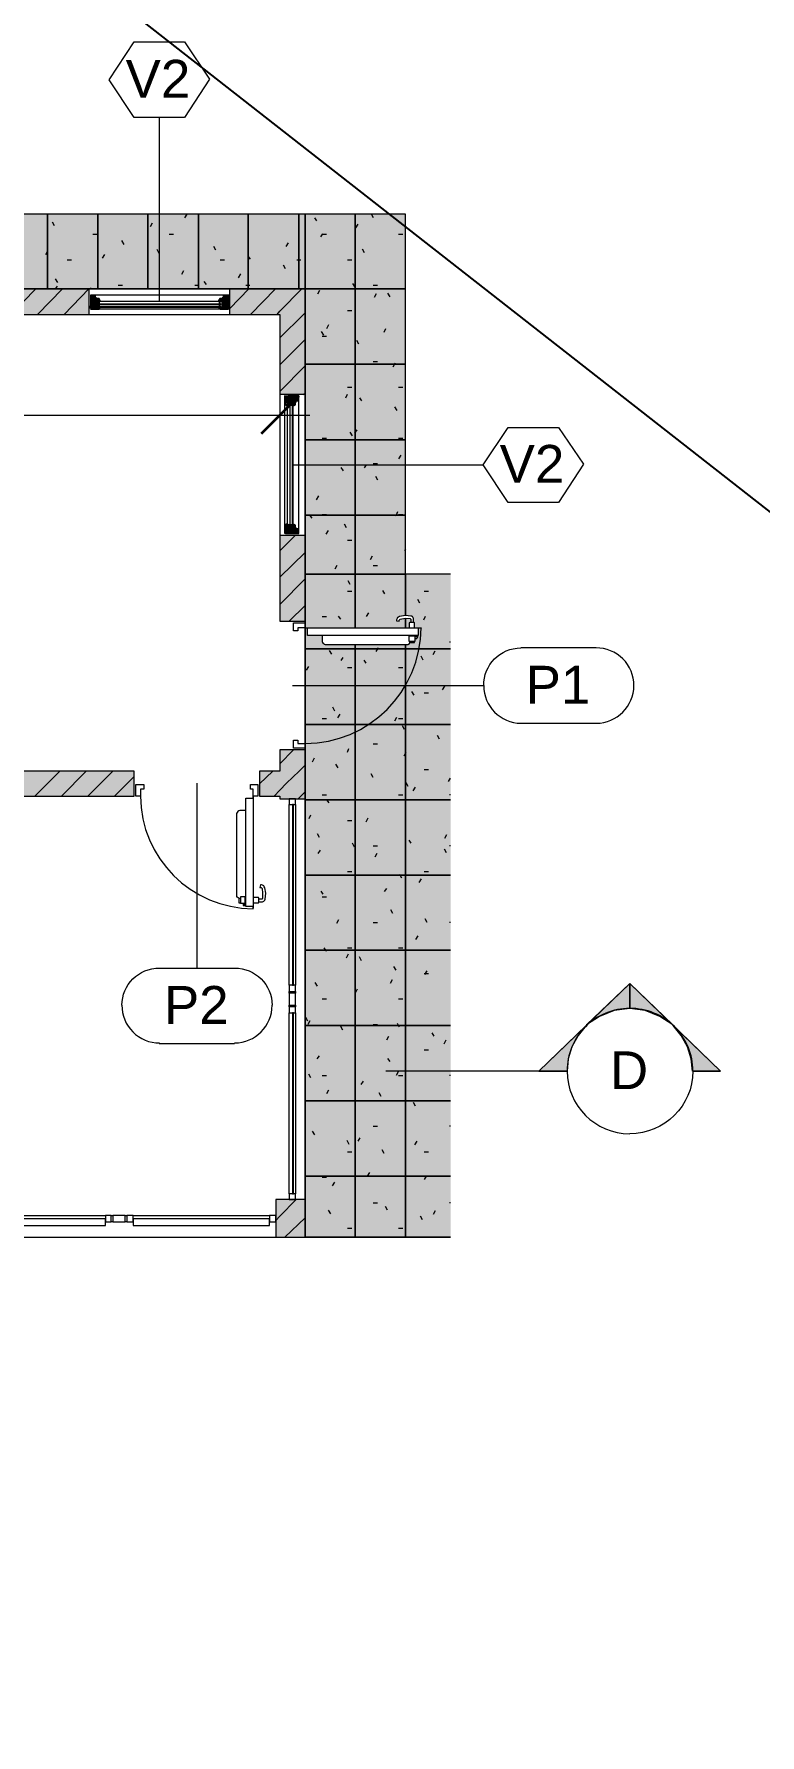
# Model space of a CAD drawing. Extents: x -187 to 52, y -9 to 65.
# Drawn here: x -144.11 to -138.33, y 13.45 to 27 of the extents above; entities that cross this region are included whole.
import ezdxf

# ---------------------------------------------------------------- set-up
doc = ezdxf.new("R2010")
doc.units = 0
doc.header["$MEASUREMENT"] = 0
for name, color, linetype in [('Cotas', 1, 'Continuous'), ('PDF4_Geometría', 7, 'Continuous'), ('PDF4_Texto', 7, 'Continuous')]:
    doc.layers.add(name, color=color, linetype=linetype)
doc.layers.add('PDF4_Rellenos sólidos', color=7, linetype='Continuous', true_color=0xffffff)
doc.styles.add('PDF Arial', font='arial.ttf')

msp = doc.modelspace()

# ---------------------------------------------------------------- hatches: boundary and pattern name
at = {"layer": 'PDF4_Rellenos sólidos', "transparency": 33554559}
for points in [[(-144.404, 25.563), (-144.404, 24.967), (-144.006, 24.967), (-144.006, 25.563)], [(-144.006, 25.563), (-144.006, 24.967), (-143.605, 24.967), (-143.605, 25.563)], [(-143.605, 25.563), (-143.605, 24.967), (-143.207, 24.967), (-143.207, 25.563)], [(-143.207, 25.563), (-143.207, 24.967), (-142.805, 24.967), (-142.805, 25.563)], [(-142.805, 25.563), (-142.805, 24.967), (-142.408, 24.967), (-142.408, 25.563)], [(-142.408, 25.563), (-142.408, 24.967), (-142.006, 24.967), (-142.006, 25.563)], [(-142.006, 25.563), (-142.006, 24.967), (-141.955, 24.967), (-141.955, 25.563)], [(-141.955, 25.563), (-141.955, 24.967), (-141.558, 24.967), (-141.558, 25.563)], [(-141.558, 25.563), (-141.558, 24.967), (-141.156, 24.967), (-141.156, 25.563)], [(-142.158, 24.967), (-142.158, 24.764), (-141.955, 24.764), (-141.955, 24.967)], [(-141.955, 24.967), (-141.955, 24.367), (-141.558, 24.367), (-141.558, 24.967)], [(-141.558, 24.967), (-141.558, 24.367), (-141.156, 24.367), (-141.156, 24.967)], [(-141.955, 24.367), (-141.955, 23.766), (-141.558, 23.766), (-141.558, 24.367)], [(-141.558, 24.367), (-141.558, 23.766), (-141.156, 23.766), (-141.156, 24.367)], [(-141.955, 23.766), (-141.955, 23.166), (-141.558, 23.166), (-141.558, 23.766)], [(-141.558, 23.766), (-141.558, 23.166), (-141.156, 23.166), (-141.156, 23.766)], [(-141.955, 23.166), (-141.955, 22.696), (-141.558, 22.696), (-141.558, 23.166)], [(-141.558, 23.166), (-141.558, 22.696), (-141.156, 22.696), (-141.156, 23.166)], [(-141.955, 22.1), (-141.955, 21.499), (-141.558, 21.499), (-141.558, 22.1)], [(-141.558, 22.1), (-141.558, 21.499), (-141.156, 21.499), (-141.156, 22.1)], [(-141.156, 22.1), (-141.156, 21.499), (-140.797, 21.499), (-140.797, 22.1)], [(-141.955, 21.499), (-141.955, 20.899), (-141.558, 20.899), (-141.558, 21.499)], [(-141.558, 21.499), (-141.558, 20.899), (-141.156, 20.899), (-141.156, 21.499)], [(-141.156, 21.499), (-141.156, 20.899), (-140.797, 20.899), (-140.797, 21.499)], [(-142.158, 21.127), (-142.158, 21.03), (-141.955, 21.03), (-141.955, 21.127)], [(-141.955, 20.899), (-141.955, 20.298), (-141.558, 20.298), (-141.558, 20.899)], [(-141.558, 20.899), (-141.558, 20.298), (-141.156, 20.298), (-141.156, 20.899)], [(-141.156, 20.899), (-141.156, 20.298), (-140.797, 20.298), (-140.797, 20.899)], [(-141.955, 20.298), (-141.955, 19.702), (-141.558, 19.702), (-141.558, 20.298)], [(-141.558, 20.298), (-141.558, 19.702), (-141.156, 19.702), (-141.156, 20.298)], [(-141.156, 20.298), (-141.156, 19.702), (-140.797, 19.702), (-140.797, 20.298)], [(-141.955, 19.702), (-141.955, 19.101), (-141.558, 19.101), (-141.558, 19.702)], [(-141.558, 19.702), (-141.558, 19.101), (-141.156, 19.101), (-141.156, 19.702)], [(-141.156, 19.702), (-141.156, 19.101), (-140.797, 19.101), (-140.797, 19.702)], [(-141.955, 19.101), (-141.955, 18.501), (-141.558, 18.501), (-141.558, 19.101)], [(-141.558, 19.101), (-141.558, 18.501), (-141.156, 18.501), (-141.156, 19.101)], [(-141.156, 19.101), (-141.156, 18.501), (-140.797, 18.501), (-140.797, 19.101)], [(-141.955, 18.501), (-141.955, 17.9), (-141.558, 17.9), (-141.558, 18.501)], [(-141.558, 18.501), (-141.558, 17.9), (-141.156, 17.9), (-141.156, 18.501)], [(-141.156, 18.501), (-141.156, 17.9), (-140.797, 17.9), (-140.797, 18.501)], [(-141.955, 17.9), (-141.955, 17.414), (-141.558, 17.414), (-141.558, 17.9)], [(-141.558, 17.9), (-141.558, 17.414), (-141.156, 17.414), (-141.156, 17.9)], [(-141.156, 17.9), (-141.156, 17.414), (-140.797, 17.414), (-140.797, 17.9)]]:
    msp.add_hatch(color=256, dxfattribs=at).paths.add_polyline_path(points)
h = msp.add_hatch(color=256, dxfattribs=at)
h.paths.add_polyline_path([(-150.092, 24.764), (-150.092, 24.967), (-150.147, 24.967), (-150.147, 24.764)])
h.paths.add_polyline_path([(-142.556, 24.967), (-142.556, 24.764), (-142.158, 24.764), (-142.158, 24.967)])
h.paths.add_polyline_path([(-143.677, 24.764), (-143.677, 24.967), (-144.704, 24.967), (-144.704, 24.764)])
h.paths.add_polyline_path([(-144.903, 24.764), (-144.903, 24.967), (-145.047, 24.967), (-145.047, 24.764)])
h.paths.add_polyline_path([(-146.167, 24.764), (-146.167, 24.967), (-147.453, 24.967), (-147.453, 24.764)])
h.paths.add_polyline_path([(-148.658, 24.764), (-148.658, 24.967), (-149.09, 24.967), (-149.09, 24.764)])
at = {"layer": 'PDF4_Rellenos sólidos', "true_color": 0xc0c0c0, "transparency": 33554559}
for points in [[(-143.617, 24.828), (-143.609, 24.828), (-143.609, 24.878), (-143.622, 24.883), (-143.617, 24.895), (-143.626, 24.895), (-143.626, 24.916), (-143.664, 24.916), (-143.664, 24.832), (-143.66, 24.832), (-143.655, 24.828), (-143.655, 24.815), (-143.617, 24.815)], [(-143.588, 24.883), (-143.592, 24.883), (-143.592, 24.891), (-143.609, 24.891), (-143.613, 24.887), (-143.613, 24.891), (-143.617, 24.891), (-143.617, 24.883), (-143.609, 24.883), (-143.609, 24.87), (-143.596, 24.874), (-143.592, 24.874), (-143.588, 24.87)], [(-142.645, 24.87), (-142.624, 24.874), (-142.615, 24.891), (-142.636, 24.891), (-142.64, 24.887), (-142.645, 24.878)], [(-142.619, 24.828), (-142.615, 24.828), (-142.615, 24.819), (-142.611, 24.819), (-142.573, 24.815), (-142.573, 24.828), (-142.569, 24.832), (-142.564, 24.916), (-142.607, 24.916), (-142.607, 24.895), (-142.615, 24.895), (-142.615, 24.883), (-142.607, 24.883), (-142.619, 24.878)], [(-142.027, 24.075), (-142.006, 24.075), (-142.006, 24.117), (-142.091, 24.117), (-142.103, 24.113), (-142.108, 24.109), (-142.108, 24.066), (-142.095, 24.066), (-142.04, 24.062), (-142.04, 24.066), (-142.027, 24.066)], [(-142.04, 24.045), (-142.031, 24.045), (-142.031, 24.066), (-142.04, 24.066), (-142.048, 24.062), (-142.048, 24.041)], [(-142.006, 23.056), (-142.027, 23.056), (-142.027, 23.064), (-142.04, 23.064), (-142.04, 23.072), (-142.095, 23.072), (-142.099, 23.068), (-142.108, 23.064), (-142.108, 23.026), (-142.095, 23.026), (-142.091, 23.022), (-142.006, 23.018)], [(-142.04, 23.072), (-142.04, 23.064), (-142.031, 23.064), (-142.031, 23.089), (-142.04, 23.094), (-142.048, 23.094), (-142.048, 23.072)]]:
    msp.add_hatch(color=9, dxfattribs=at).paths.add_polyline_path(points)
at = {"layer": 'PDF4_Rellenos sólidos', "true_color": 0x7f7f7f, "transparency": 33554559}
for points in [[(-143.613, 24.823), (-143.613, 24.806), (-143.609, 24.806), (-143.609, 24.823)], [(-142.112, 24.104), (-142.112, 24.075), (-142.108, 24.075), (-142.108, 24.104)], [(-142.108, 24.045), (-142.108, 24.041), (-142.103, 24.041), (-142.103, 24.045)], [(-142.108, 23.072), (-142.108, 23.068), (-142.099, 23.068), (-142.099, 23.072)]]:
    msp.add_hatch(color=8, dxfattribs=at).paths.add_polyline_path(points)
at = {"layer": 'PDF4_Rellenos sólidos', "transparency": 33554559}
h = msp.add_hatch(color=256, dxfattribs=at)
h.paths.add_polyline_path([(-141.955, 21.296), (-142.158, 21.296), (-142.158, 21.127), (-141.955, 21.127)])
h.paths.add_polyline_path([(-142.158, 24.126), (-141.955, 24.126), (-141.955, 24.764), (-142.158, 24.764)])
h.paths.add_polyline_path([(-142.158, 22.32), (-141.955, 22.32), (-141.955, 23.005), (-142.158, 23.005)])
h = msp.add_hatch(color=256, dxfattribs=at)
h.paths.add_polyline_path([(-141.955, 22.269), (-141.558, 22.269), (-141.558, 22.696), (-141.955, 22.696)])
h.paths.add_polyline_path([(-141.558, 22.134), (-141.795, 22.138), (-141.803, 22.138), (-141.803, 22.146), (-141.807, 22.151), (-141.816, 22.151), (-141.816, 22.159), (-141.82, 22.159), (-141.82, 22.206), (-141.938, 22.206), (-141.938, 22.265), (-141.955, 22.265), (-141.955, 22.1), (-141.558, 22.1)])
h = msp.add_hatch(color=256, dxfattribs=at)
h.paths.add_polyline_path([(-141.156, 22.345), (-141.177, 22.345), (-141.198, 22.341), (-141.207, 22.332), (-141.207, 22.324), (-141.228, 22.328), (-141.224, 22.345), (-141.219, 22.354), (-141.211, 22.358), (-141.198, 22.362), (-141.177, 22.366), (-141.156, 22.366), (-141.156, 22.696), (-141.558, 22.696), (-141.558, 22.269), (-141.156, 22.269)])
h.paths.add_polyline_path([(-141.156, 22.134), (-141.558, 22.134), (-141.558, 22.1), (-141.156, 22.1)])
h = msp.add_hatch(color=256, dxfattribs=at)
h.paths.add_polyline_path([(-141.135, 22.138), (-141.156, 22.134), (-141.156, 22.1), (-140.797, 22.1), (-140.797, 22.696), (-141.156, 22.696), (-141.156, 22.366), (-141.114, 22.366), (-141.101, 22.362), (-141.093, 22.354), (-141.093, 22.311), (-141.084, 22.311), (-141.084, 22.269), (-141.033, 22.269), (-141.055, 22.265), (-141.059, 22.206), (-141.063, 22.193), (-141.067, 22.189), (-141.08, 22.184), (-141.084, 22.163), (-141.084, 22.151), (-141.122, 22.151), (-141.126, 22.142)])
h.paths.add_polyline_path([(-141.114, 22.341), (-141.156, 22.341), (-141.156, 22.269), (-141.126, 22.269), (-141.126, 22.311), (-141.114, 22.311)])
h = msp.add_hatch(color=256, dxfattribs=at)
h.paths.add_polyline_path([(-149.648, 20.928), (-149.648, 21.127), (-150.101, 21.127), (-150.101, 20.928)])
h.paths.add_polyline_path([(-144.903, 20.928), (-144.903, 21.127), (-147.453, 21.127), (-147.453, 20.928)])
h.paths.add_polyline_path([(-143.317, 20.928), (-143.317, 21.127), (-144.704, 21.127), (-144.704, 20.928)])
h.paths.add_polyline_path([(-142.319, 21.127), (-142.319, 20.928), (-142.158, 20.928), (-142.158, 21.127)])
h.paths.add_polyline_path([(-147.652, 20.928), (-147.652, 21.127), (-148.532, 21.127), (-148.532, 20.928)])
h = msp.add_hatch(color=256, dxfattribs=at)
h.paths.add_polyline_path([(-142.158, 20.907), (-141.955, 20.907), (-141.955, 21.03), (-142.158, 21.03)])
h.paths.add_polyline_path([(-141.955, 17.714), (-142.158, 17.714), (-142.158, 17.414), (-141.955, 17.414)])
h = msp.add_hatch(color=7, dxfattribs=at)
h.paths.add_polyline_path([(-139.693, 19.127), (-139.689, 19.123), (-139.689, 19.127)])
h.paths.add_polyline_path([(-139.401, 19.237), (-139.371, 19.237), (-139.371, 19.435), (-139.376, 19.435), (-139.477, 19.334), (-139.486, 19.33), (-139.591, 19.224), (-139.6, 19.22), (-139.689, 19.131), (-139.68, 19.127), (-139.68, 19.131), (-139.676, 19.135), (-139.667, 19.139), (-139.663, 19.144), (-139.655, 19.148), (-139.65, 19.152), (-139.642, 19.156), (-139.638, 19.161), (-139.629, 19.165), (-139.625, 19.169), (-139.617, 19.173), (-139.612, 19.178), (-139.587, 19.186), (-139.579, 19.19), (-139.566, 19.194), (-139.557, 19.199), (-139.545, 19.203), (-139.536, 19.207), (-139.524, 19.211), (-139.515, 19.216), (-139.502, 19.22), (-139.494, 19.224), (-139.46, 19.228)])
h.paths.add_polyline_path([(-139.693, 19.118), (-139.693, 19.123), (-139.697, 19.123)])
h = msp.add_hatch(color=7, dxfattribs=at)
h.paths.add_polyline_path([(-139.257, 19.33), (-139.363, 19.435), (-139.371, 19.435), (-139.371, 19.237), (-139.338, 19.237), (-139.249, 19.224), (-139.223, 19.216), (-139.215, 19.211), (-139.202, 19.207), (-139.194, 19.203), (-139.181, 19.199), (-139.173, 19.194), (-139.16, 19.19), (-139.151, 19.186), (-139.139, 19.182), (-139.122, 19.173), (-139.118, 19.169), (-139.109, 19.165), (-139.105, 19.161), (-139.096, 19.156), (-139.092, 19.152), (-139.084, 19.148), (-139.08, 19.144), (-139.071, 19.139), (-139.067, 19.135), (-139.058, 19.131), (-139.054, 19.127), (-139.046, 19.123), (-139.046, 19.127), (-139.135, 19.216), (-139.143, 19.22), (-139.249, 19.326)])
h.paths.add_polyline_path([(-139.041, 19.118), (-139.037, 19.114), (-139.037, 19.118)])
h.paths.add_polyline_path([(-139.046, 19.123), (-139.041, 19.118), (-139.041, 19.123)])
h = msp.add_hatch(color=7, dxfattribs=at)
h.paths.add_polyline_path([(-139.731, 19.093), (-139.727, 19.089), (-139.727, 19.093)])
h.paths.add_polyline_path([(-139.722, 19.101), (-139.718, 19.097), (-139.718, 19.101)])
h.paths.add_polyline_path([(-139.727, 19.097), (-139.722, 19.093), (-139.722, 19.097)])
h.paths.add_polyline_path([(-140.095, 18.742), (-139.87, 18.738), (-139.87, 18.742), (-139.866, 18.788), (-139.862, 18.839), (-139.849, 18.877), (-139.845, 18.894), (-139.837, 18.92), (-139.832, 18.936), (-139.828, 18.941), (-139.815, 18.966), (-139.811, 18.97), (-139.798, 18.996), (-139.794, 19), (-139.782, 19.025), (-139.769, 19.038), (-139.765, 19.046), (-139.752, 19.059), (-139.748, 19.068), (-139.735, 19.08), (-139.731, 19.089), (-139.735, 19.089), (-139.837, 18.987), (-139.845, 18.983), (-139.963, 18.865), (-139.972, 18.86), (-140.086, 18.746)])
h = msp.add_hatch(color=7, dxfattribs=at)
h.paths.add_polyline_path([(-139.016, 19.097), (-139.016, 19.101), (-139.02, 19.101)])
h.paths.add_polyline_path([(-139.008, 19.089), (-139.008, 19.093), (-139.012, 19.093)])
h.paths.add_polyline_path([(-139.012, 19.093), (-139.012, 19.097), (-139.016, 19.097)])
h.paths.add_polyline_path([(-138.648, 18.742), (-138.767, 18.86), (-138.775, 18.865), (-138.893, 18.983), (-138.902, 18.987), (-139.003, 19.089), (-139.008, 19.089), (-139.008, 19.08), (-139.003, 19.08), (-138.991, 19.068), (-138.991, 19.059), (-138.987, 19.059), (-138.974, 19.046), (-138.974, 19.038), (-138.97, 19.038), (-138.961, 19.029), (-138.961, 19.021), (-138.957, 19.021), (-138.953, 19.017), (-138.953, 19.008), (-138.948, 19.008), (-138.948, 19), (-138.944, 19), (-138.944, 18.991), (-138.94, 18.991), (-138.936, 18.987), (-138.936, 18.979), (-138.932, 18.979), (-138.932, 18.97), (-138.927, 18.97), (-138.927, 18.962), (-138.923, 18.962), (-138.919, 18.958), (-138.919, 18.949), (-138.915, 18.949), (-138.915, 18.941), (-138.91, 18.941), (-138.91, 18.932), (-138.906, 18.932), (-138.906, 18.92), (-138.902, 18.92), (-138.902, 18.907), (-138.898, 18.907), (-138.898, 18.894), (-138.893, 18.894), (-138.893, 18.877), (-138.889, 18.877), (-138.889, 18.865), (-138.885, 18.865), (-138.885, 18.852), (-138.881, 18.852), (-138.881, 18.835), (-138.877, 18.835), (-138.877, 18.788), (-138.872, 18.788), (-138.872, 18.738)])
h = msp.add_hatch(color=256, dxfattribs=at)
h.paths.add_polyline_path([(-150.181, 17.414), (-150.181, 17.714), (-150.397, 17.714), (-150.397, 17.414)])
h.paths.add_polyline_path([(-142.188, 17.714), (-142.188, 17.414), (-142.158, 17.414), (-142.158, 17.714)])
h.paths.add_polyline_path([(-144.687, 17.414), (-144.687, 17.714), (-144.933, 17.714), (-144.933, 17.414)])
h.paths.add_polyline_path([(-147.428, 17.414), (-147.428, 17.714), (-147.682, 17.714), (-147.682, 17.414)])

# ---------------------------------------------------------------- linework, layer by layer
at = {"layer": 'Cotas'}
msp.add_line((-187.344, 61.606), (-110.638, 1.581), dxfattribs=at)
at = {"layer": 'PDF4_Geometría', "lineweight": 9}
for points in [[(-143.516, 26.633), (-143.317, 26.934), (-142.915, 26.934), (-142.717, 26.638), (-142.915, 26.333), (-143.317, 26.333)], [(-144.006, 24.967), (-144.006, 25.563), (-144.404, 25.563), (-144.404, 24.967)], [(-143.605, 24.967), (-143.605, 25.563), (-144.006, 25.563), (-144.006, 24.967)], [(-143.207, 24.967), (-143.207, 25.563), (-143.605, 25.563), (-143.605, 24.967)], [(-142.805, 24.967), (-142.805, 25.563), (-143.207, 25.563), (-143.207, 24.967)], [(-142.408, 24.967), (-142.408, 25.563), (-142.805, 25.563), (-142.805, 24.967)], [(-142.006, 24.967), (-142.006, 25.563), (-142.408, 25.563), (-142.408, 24.967)], [(-141.955, 25.563), (-142.006, 25.563), (-142.006, 24.967), (-141.955, 24.967)], [(-141.558, 24.967), (-141.558, 25.563), (-141.955, 25.563), (-141.955, 24.967)], [(-141.156, 24.967), (-141.156, 25.563), (-141.558, 25.563), (-141.558, 24.967)], [(-143.677, 24.764), (-142.556, 24.764), (-142.556, 24.967), (-143.677, 24.967)], [(-141.558, 24.367), (-141.558, 24.967), (-141.955, 24.967), (-141.955, 24.367)], [(-141.156, 24.367), (-141.156, 24.967), (-141.558, 24.967), (-141.558, 24.367)], [(-143.613, 24.878), (-143.622, 24.878), (-143.622, 24.883), (-143.617, 24.883), (-143.617, 24.891), (-143.617, 24.895), (-143.626, 24.895), (-143.626, 24.916), (-143.664, 24.916), (-143.664, 24.832), (-143.664, 24.823), (-143.66, 24.823), (-143.655, 24.823), (-143.655, 24.819), (-143.66, 24.819), (-143.66, 24.815), (-143.655, 24.815), (-143.617, 24.815), (-143.617, 24.819), (-143.617, 24.823), (-143.613, 24.823), (-143.609, 24.823), (-143.609, 24.828), (-143.609, 24.878)], [(-143.609, 24.806), (-143.605, 24.806), (-143.6, 24.806), (-143.596, 24.806), (-143.588, 24.819), (-143.588, 24.823), (-143.588, 24.819), (-143.592, 24.819), (-143.592, 24.823), (-143.592, 24.819), (-143.596, 24.819), (-143.596, 24.823), (-143.6, 24.823), (-143.6, 24.819), (-143.596, 24.819), (-143.596, 24.815), (-143.592, 24.815), (-143.6, 24.811), (-143.605, 24.811), (-143.609, 24.811), (-143.609, 24.806), (-143.609, 24.823), (-143.613, 24.823), (-143.613, 24.806), (-143.655, 24.806), (-143.655, 24.811), (-143.66, 24.811), (-143.664, 24.811), (-143.664, 24.823), (-143.664, 24.828), (-143.664, 24.832), (-143.664, 24.828), (-143.664, 24.811), (-143.66, 24.811), (-143.66, 24.806), (-143.664, 24.806)], [(-143.613, 24.815), (-143.613, 24.819), (-143.613, 24.823), (-143.617, 24.823), (-143.617, 24.819), (-143.617, 24.815), (-143.639, 24.815), (-143.655, 24.815), (-143.66, 24.815), (-143.66, 24.819), (-143.655, 24.819), (-143.655, 24.823), (-143.66, 24.823), (-143.664, 24.823), (-143.664, 24.819), (-143.66, 24.815), (-143.66, 24.811), (-143.655, 24.811), (-143.655, 24.806), (-143.655, 24.811), (-143.622, 24.811), (-143.622, 24.806), (-143.617, 24.806), (-143.617, 24.811), (-143.613, 24.811)], [(-143.596, 24.891), (-143.613, 24.891), (-143.617, 24.891), (-143.617, 24.883), (-143.613, 24.883), (-143.609, 24.883), (-143.609, 24.874), (-143.609, 24.87), (-143.596, 24.87), (-143.596, 24.874), (-143.592, 24.874), (-143.592, 24.87), (-143.588, 24.87), (-143.588, 24.874)], [(-143.592, 24.866), (-143.592, 24.87), (-143.588, 24.87), (-143.584, 24.866), (-143.584, 24.87), (-143.588, 24.87), (-143.592, 24.87), (-143.592, 24.874), (-143.596, 24.874), (-143.592, 24.874), (-143.596, 24.874), (-143.596, 24.87), (-143.6, 24.87), (-143.596, 24.866), (-143.596, 24.87), (-143.592, 24.87)], [(-143.592, 24.828), (-143.592, 24.823), (-143.596, 24.823), (-143.596, 24.828), (-143.6, 24.823), (-143.596, 24.823), (-143.596, 24.819), (-143.592, 24.819), (-143.596, 24.819), (-143.592, 24.819), (-143.592, 24.823), (-143.588, 24.823), (-143.584, 24.823), (-143.584, 24.828), (-143.588, 24.823), (-143.592, 24.823)], [(-142.64, 24.866), (-142.636, 24.87), (-142.636, 24.866), (-142.632, 24.87), (-142.636, 24.87), (-142.636, 24.874), (-142.64, 24.874), (-142.636, 24.874), (-142.636, 24.87), (-142.645, 24.87), (-142.649, 24.87), (-142.649, 24.866), (-142.645, 24.87), (-142.64, 24.87)], [(-142.64, 24.828), (-142.64, 24.823), (-142.645, 24.823), (-142.649, 24.828), (-142.649, 24.823), (-142.645, 24.823), (-142.636, 24.823), (-142.636, 24.819), (-142.64, 24.819), (-142.636, 24.819), (-142.636, 24.823), (-142.632, 24.823), (-142.636, 24.828), (-142.636, 24.823)], [(-142.636, 24.891), (-142.645, 24.874), (-142.645, 24.87), (-142.636, 24.87), (-142.636, 24.874), (-142.636, 24.87), (-142.624, 24.87), (-142.619, 24.874), (-142.619, 24.883), (-142.615, 24.883), (-142.615, 24.891)], [(-142.624, 24.806), (-142.569, 24.806), (-142.573, 24.806), (-142.573, 24.811), (-142.569, 24.811), (-142.564, 24.811), (-142.569, 24.811), (-142.569, 24.828), (-142.569, 24.832), (-142.569, 24.828), (-142.569, 24.823), (-142.569, 24.811), (-142.573, 24.811), (-142.573, 24.806), (-142.577, 24.806), (-142.619, 24.806), (-142.619, 24.823), (-142.619, 24.806), (-142.624, 24.806), (-142.624, 24.811), (-142.632, 24.811), (-142.64, 24.815), (-142.636, 24.815), (-142.636, 24.819), (-142.632, 24.819), (-142.632, 24.823), (-142.636, 24.823), (-142.636, 24.819), (-142.64, 24.819), (-142.636, 24.819), (-142.636, 24.823), (-142.64, 24.823), (-142.64, 24.819), (-142.645, 24.819), (-142.645, 24.823), (-142.645, 24.819), (-142.632, 24.806), (-142.628, 24.806)], [(-142.619, 24.878), (-142.619, 24.828), (-142.619, 24.823), (-142.615, 24.823), (-142.615, 24.819), (-142.615, 24.815), (-142.611, 24.815), (-142.573, 24.815), (-142.573, 24.819), (-142.573, 24.823), (-142.569, 24.823), (-142.569, 24.832), (-142.564, 24.832), (-142.564, 24.916), (-142.569, 24.916), (-142.607, 24.916), (-142.607, 24.895), (-142.615, 24.895), (-142.615, 24.891), (-142.615, 24.883), (-142.607, 24.883), (-142.607, 24.878)], [(-142.619, 24.815), (-142.615, 24.815), (-142.615, 24.811), (-142.611, 24.811), (-142.611, 24.806), (-142.611, 24.811), (-142.577, 24.811), (-142.577, 24.806), (-142.573, 24.806), (-142.573, 24.811), (-142.573, 24.815), (-142.569, 24.815), (-142.569, 24.819), (-142.569, 24.823), (-142.573, 24.823), (-142.573, 24.819), (-142.573, 24.815), (-142.594, 24.815), (-142.611, 24.815), (-142.615, 24.815), (-142.615, 24.819), (-142.615, 24.823), (-142.619, 24.823), (-142.619, 24.819)], [(-141.558, 23.766), (-141.558, 24.367), (-141.955, 24.367), (-141.955, 23.766)], [(-141.156, 23.766), (-141.156, 24.367), (-141.558, 24.367), (-141.558, 23.766)], [(-142.158, 24.126), (-142.158, 23.005), (-141.955, 23.005), (-141.955, 24.126)], [(-142.116, 24.058), (-142.116, 24.054), (-142.116, 24.049), (-142.103, 24.037), (-142.099, 24.037), (-142.103, 24.037), (-142.103, 24.041), (-142.099, 24.041), (-142.099, 24.045), (-142.103, 24.041), (-142.103, 24.045), (-142.099, 24.045), (-142.099, 24.049), (-142.103, 24.049), (-142.103, 24.045), (-142.103, 24.041), (-142.108, 24.041), (-142.112, 24.049), (-142.112, 24.058), (-142.116, 24.058), (-142.116, 24.062), (-142.099, 24.062), (-142.116, 24.062), (-142.116, 24.104), (-142.116, 24.109), (-142.112, 24.109), (-142.112, 24.113), (-142.099, 24.113), (-142.091, 24.113), (-142.112, 24.113), (-142.112, 24.117), (-142.112, 24.113), (-142.112, 24.109), (-142.116, 24.109), (-142.116, 24.113)], [(-142.108, 24.062), (-142.103, 24.062), (-142.099, 24.062), (-142.099, 24.066), (-142.108, 24.066), (-142.108, 24.087), (-142.108, 24.109), (-142.099, 24.109), (-142.099, 24.113), (-142.103, 24.113), (-142.108, 24.113), (-142.108, 24.109), (-142.112, 24.109), (-142.116, 24.109), (-142.116, 24.104), (-142.112, 24.104), (-142.112, 24.071), (-142.116, 24.071), (-142.112, 24.071), (-142.112, 24.066), (-142.108, 24.066)], [(-142.04, 24.062), (-142.04, 24.075), (-142.04, 24.066), (-142.031, 24.066), (-142.027, 24.066), (-142.027, 24.075), (-142.006, 24.075), (-142.006, 24.113), (-142.006, 24.117), (-142.091, 24.117), (-142.091, 24.113), (-142.099, 24.113), (-142.099, 24.109), (-142.103, 24.109), (-142.108, 24.109), (-142.108, 24.066), (-142.103, 24.066), (-142.099, 24.066), (-142.099, 24.062), (-142.095, 24.062), (-142.044, 24.062)], [(-142.095, 24.041), (-142.099, 24.045), (-142.095, 24.045), (-142.099, 24.049), (-142.099, 24.045), (-142.103, 24.045), (-142.103, 24.041), (-142.103, 24.045), (-142.099, 24.045), (-142.099, 24.037), (-142.095, 24.032), (-142.099, 24.037), (-142.099, 24.041)], [(-142.053, 24.041), (-142.053, 24.037), (-142.053, 24.032), (-142.053, 24.037), (-142.048, 24.037), (-142.048, 24.045), (-142.048, 24.041), (-142.048, 24.045), (-142.048, 24.049), (-142.053, 24.049), (-142.053, 24.045)], [(-142.031, 24.045), (-142.031, 24.066), (-142.04, 24.066), (-142.04, 24.062), (-142.048, 24.062), (-142.048, 24.058), (-142.048, 24.045), (-142.048, 24.037)], [(-141.558, 23.166), (-141.558, 23.766), (-141.955, 23.766), (-141.955, 23.166)], [(-141.156, 23.166), (-141.156, 23.766), (-141.558, 23.766), (-141.558, 23.166)], [(-141.558, 23.166), (-141.955, 23.166), (-141.955, 22.696), (-141.558, 22.696)], [(-141.156, 23.166), (-141.558, 23.166), (-141.558, 22.696), (-141.156, 22.696)], [(-142.116, 23.072), (-142.116, 23.018), (-142.116, 23.022), (-142.112, 23.022), (-142.112, 23.018), (-142.091, 23.018), (-142.099, 23.018), (-142.112, 23.018), (-142.112, 23.022), (-142.112, 23.026), (-142.116, 23.026), (-142.116, 23.068), (-142.099, 23.068), (-142.099, 23.072), (-142.116, 23.072), (-142.112, 23.072), (-142.112, 23.077), (-142.112, 23.081), (-142.108, 23.089), (-142.103, 23.089), (-142.103, 23.085), (-142.103, 23.081), (-142.099, 23.081), (-142.099, 23.085), (-142.103, 23.085), (-142.103, 23.089), (-142.099, 23.089), (-142.103, 23.089), (-142.103, 23.094), (-142.099, 23.094), (-142.103, 23.094), (-142.116, 23.085), (-142.116, 23.081), (-142.116, 23.077)], [(-142.108, 23.068), (-142.112, 23.064), (-142.116, 23.064), (-142.116, 23.06), (-142.112, 23.06), (-142.112, 23.026), (-142.116, 23.026), (-142.112, 23.026), (-142.112, 23.022), (-142.108, 23.022), (-142.103, 23.018), (-142.099, 23.018), (-142.099, 23.022), (-142.099, 23.026), (-142.099, 23.022), (-142.108, 23.022), (-142.108, 23.026), (-142.108, 23.043), (-142.108, 23.064), (-142.099, 23.064), (-142.099, 23.068), (-142.103, 23.068)], [(-142.04, 23.068), (-142.044, 23.068), (-142.044, 23.072), (-142.095, 23.072), (-142.099, 23.072), (-142.099, 23.068), (-142.099, 23.064), (-142.103, 23.064), (-142.108, 23.064), (-142.108, 23.026), (-142.108, 23.022), (-142.103, 23.022), (-142.103, 23.026), (-142.099, 23.026), (-142.099, 23.022), (-142.099, 23.018), (-142.091, 23.018), (-142.006, 23.018), (-142.006, 23.056), (-142.027, 23.056), (-142.027, 23.064), (-142.031, 23.064), (-142.04, 23.064), (-142.04, 23.06)], [(-142.095, 23.089), (-142.099, 23.089), (-142.099, 23.094), (-142.095, 23.098), (-142.099, 23.094), (-142.099, 23.089), (-142.103, 23.089), (-142.103, 23.085), (-142.103, 23.089), (-142.103, 23.085), (-142.099, 23.085), (-142.099, 23.081), (-142.095, 23.085), (-142.099, 23.085), (-142.099, 23.089)], [(-142.053, 23.089), (-142.053, 23.085), (-142.053, 23.081), (-142.048, 23.081), (-142.048, 23.085), (-142.048, 23.089), (-142.048, 23.085), (-142.048, 23.089), (-142.048, 23.094), (-142.053, 23.094), (-142.053, 23.098), (-142.053, 23.094)], [(-142.031, 23.085), (-142.048, 23.094), (-142.048, 23.089), (-142.048, 23.085), (-142.048, 23.072), (-142.04, 23.072), (-142.04, 23.064), (-142.031, 23.064)], [(-141.084, 22.269), (-141.084, 22.307), (-141.088, 22.311), (-141.093, 22.311), (-141.093, 22.337), (-141.093, 22.345), (-141.097, 22.349), (-141.101, 22.358), (-141.105, 22.362), (-141.114, 22.362), (-141.156, 22.366), (-141.203, 22.358), (-141.211, 22.354), (-141.219, 22.349), (-141.224, 22.341), (-141.228, 22.332), (-141.228, 22.324), (-141.207, 22.32), (-141.207, 22.324), (-141.207, 22.328), (-141.203, 22.332), (-141.198, 22.337), (-141.156, 22.345), (-141.118, 22.341), (-141.114, 22.337), (-141.114, 22.311), (-141.122, 22.311), (-141.126, 22.307), (-141.126, 22.269)], [(-141.156, 22.269), (-141.156, 22.345)], [(-141.558, 21.499), (-141.558, 22.1), (-141.955, 22.1), (-141.955, 21.499)], [(-141.82, 22.206), (-141.82, 22.167), (-141.82, 22.159), (-141.816, 22.151), (-141.807, 22.142), (-141.803, 22.138), (-141.795, 22.134), (-141.786, 22.134), (-141.139, 22.134), (-141.135, 22.134), (-141.131, 22.138), (-141.126, 22.138), (-141.126, 22.142), (-141.122, 22.146), (-141.122, 22.151), (-141.084, 22.151), (-141.084, 22.163), (-141.08, 22.163), (-141.08, 22.18), (-141.076, 22.184), (-141.071, 22.184), (-141.067, 22.184), (-141.063, 22.189), (-141.059, 22.197), (-141.059, 22.206)], [(-141.156, 21.499), (-141.156, 22.1), (-141.558, 22.1), (-141.558, 21.499)], [(-141.558, 20.899), (-141.558, 21.499), (-141.955, 21.499), (-141.955, 20.899)], [(-141.156, 20.899), (-141.156, 21.499), (-141.558, 21.499), (-141.558, 20.899)], [(-141.558, 20.298), (-141.558, 20.899), (-141.955, 20.899), (-141.955, 20.298)], [(-141.156, 20.298), (-141.156, 20.899), (-141.558, 20.899), (-141.558, 20.298)], [(-141.156, 20.899), (-140.797, 20.899)], [(-142.429, 20.814), (-142.467, 20.814), (-142.476, 20.814), (-142.484, 20.81), (-142.492, 20.806), (-142.497, 20.797), (-142.501, 20.789), (-142.501, 20.78), (-142.501, 20.133), (-142.501, 20.129), (-142.501, 20.125), (-142.497, 20.125), (-142.492, 20.121), (-142.488, 20.121), (-142.484, 20.116), (-142.484, 20.078), (-142.471, 20.078), (-142.471, 20.074), (-142.454, 20.074), (-142.45, 20.07), (-142.45, 20.066), (-142.45, 20.061), (-142.45, 20.057), (-142.446, 20.057), (-142.437, 20.057), (-142.429, 20.057)], [(-142.37, 20.078), (-142.327, 20.078), (-142.323, 20.083), (-142.323, 20.087), (-142.298, 20.087), (-142.294, 20.087), (-142.285, 20.091), (-142.281, 20.095), (-142.277, 20.099), (-142.273, 20.108), (-142.268, 20.154), (-142.277, 20.197), (-142.281, 20.205), (-142.285, 20.214), (-142.294, 20.218), (-142.302, 20.222), (-142.311, 20.222), (-142.315, 20.201), (-142.311, 20.201), (-142.306, 20.201), (-142.302, 20.197), (-142.298, 20.192), (-142.294, 20.154), (-142.294, 20.116), (-142.294, 20.112), (-142.298, 20.112), (-142.298, 20.108), (-142.302, 20.108), (-142.323, 20.108), (-142.323, 20.116), (-142.327, 20.121), (-142.37, 20.121)], [(-141.558, 19.702), (-141.558, 20.298), (-141.955, 20.298), (-141.955, 19.702)], [(-141.156, 19.702), (-141.156, 20.298), (-141.558, 20.298), (-141.558, 19.702)], [(-141.156, 20.298), (-140.797, 20.298)], [(-141.558, 19.101), (-141.558, 19.702), (-141.955, 19.702), (-141.955, 19.101)], [(-141.156, 19.101), (-141.156, 19.702), (-141.558, 19.702), (-141.558, 19.101)], [(-141.156, 19.702), (-140.797, 19.702)], [(-142.031, 19.359), (-142.082, 19.359), (-142.082, 19.372), (-142.031, 19.372)], [(-139.371, 19.237), (-139.494, 19.22), (-139.612, 19.173), (-139.714, 19.106), (-139.371, 19.435)], [(-139.371, 19.237), (-139.371, 19.435), (-139.029, 19.106), (-139.13, 19.173), (-139.249, 19.22)], [(-142.082, 19.262), (-142.031, 19.262), (-142.031, 19.249), (-142.082, 19.249)], [(-141.558, 18.501), (-141.558, 19.101), (-141.955, 19.101), (-141.955, 18.501)], [(-141.156, 18.501), (-141.156, 19.101), (-141.558, 19.101), (-141.558, 18.501)], [(-141.156, 19.101), (-140.797, 19.101)], [(-140.095, 18.738), (-139.718, 19.101), (-139.782, 19.021), (-139.832, 18.932), (-139.862, 18.835), (-139.87, 18.738)], [(-138.648, 18.738), (-138.872, 18.738), (-138.881, 18.835), (-138.91, 18.932), (-138.961, 19.021), (-139.025, 19.101)], [(-141.558, 17.9), (-141.558, 18.501), (-141.955, 18.501), (-141.955, 17.9)], [(-141.156, 17.9), (-141.156, 18.501), (-141.558, 18.501), (-141.558, 17.9)], [(-140.797, 18.501), (-141.156, 18.501)], [(-141.558, 17.9), (-141.955, 17.9), (-141.955, 17.414), (-141.558, 17.414)], [(-141.156, 17.9), (-141.558, 17.9), (-141.558, 17.414), (-141.156, 17.414)], [(-140.797, 17.9), (-141.156, 17.9)], [(-143.486, 17.587), (-143.486, 17.537), (-143.499, 17.537), (-143.499, 17.587)], [(-143.389, 17.537), (-143.389, 17.587), (-143.376, 17.587), (-143.376, 17.537)]]:
    msp.add_lwpolyline(points, close=True, dxfattribs=at)
for points in [[(-143.114, 24.866), (-143.114, 26.333)], [(-143.951, 25.47), (-143.968, 25.5)], [(-143.173, 25.492), (-143.19, 25.462)], [(-142.898, 25.563), (-142.915, 25.534)], [(-141.862, 25.508), (-141.879, 25.534)], [(-141.537, 25.483), (-141.554, 25.453)], [(-141.41, 25.534), (-141.427, 25.563)], [(-143.647, 25.403), (-143.613, 25.403)], [(-143.397, 25.322), (-143.414, 25.352)], [(-143.038, 25.403), (-143.004, 25.403)], [(-142.091, 25.335), (-142.108, 25.305)], [(-141.816, 25.407), (-141.833, 25.382)], [(-141.82, 25.403), (-141.786, 25.403)], [(-141.211, 25.403), (-141.177, 25.403)], [(-144.006, 25.267), (-144.023, 25.238)], [(-143.85, 25.2), (-143.816, 25.2)], [(-143.554, 25.242), (-143.571, 25.212)], [(-143.118, 25.25), (-143.135, 25.28)], [(-142.666, 25.276), (-142.683, 25.305)], [(-142.632, 25.2), (-142.598, 25.2)], [(-142.391, 25.204), (-142.408, 25.229)], [(-142.023, 25.2), (-142.006, 25.2), (-141.989, 25.2)], [(-141.617, 25.2), (-141.583, 25.2)], [(-141.482, 25.255), (-141.499, 25.284)], [(-142.924, 25.111), (-142.941, 25.081)], [(-142.471, 25.086), (-142.488, 25.056)], [(-142.112, 25.128), (-142.129, 25.157)], [(-144.298, 24.764), (-144.099, 24.967)], [(-144.087, 24.764), (-143.888, 24.967)], [(-143.93, 24.988), (-143.947, 24.967)], [(-143.926, 25.018), (-143.943, 25.047)], [(-143.875, 24.764), (-143.677, 24.967), (-142.556, 24.967)], [(-143.66, 24.967), (-143.664, 24.976)], [(-143.444, 24.997), (-143.41, 24.997)], [(-142.835, 24.997), (-142.805, 24.997), (-142.801, 24.997)], [(-142.742, 25.001), (-142.759, 25.026)], [(-142.556, 24.811), (-142.404, 24.967)], [(-142.429, 24.997), (-142.408, 24.997), (-142.395, 24.997)], [(-142.391, 24.764), (-142.192, 24.967)], [(-142.179, 24.764), (-142.158, 24.79), (-141.981, 24.967)], [(-141.955, 24.764), (-141.955, 24.967), (-142.158, 24.967)], [(-141.841, 24.954), (-141.858, 24.925)], [(-141.558, 24.98), (-141.575, 25.009)], [(-141.414, 24.997), (-141.38, 24.997)], [(-141.389, 24.929), (-141.406, 24.899)], [(-141.279, 24.904), (-141.296, 24.933)], [(-142.564, 24.916), (-143.664, 24.916)], [(-142.564, 24.806), (-143.664, 24.806)], [(-142.64, 24.823), (-142.636, 24.823)], [(-141.617, 24.794), (-141.583, 24.794)], [(-143.677, 24.764), (-142.556, 24.764)], [(-142.158, 24.578), (-141.968, 24.764), (-141.955, 24.777)], [(-141.769, 24.68), (-141.786, 24.65)], [(-142.158, 24.362), (-141.955, 24.565)], [(-141.807, 24.599), (-141.824, 24.629)], [(-141.82, 24.591), (-141.786, 24.591)], [(-141.528, 24.527), (-141.545, 24.557)], [(-141.317, 24.65), (-141.329, 24.62)], [(-141.414, 24.388), (-141.38, 24.388)], [(-142.158, 24.151), (-141.955, 24.354)], [(-141.241, 24.375), (-141.245, 24.367), (-141.258, 24.345)], [(-142.158, 24.126), (-142.158, 23.005)], [(-142.116, 23.018), (-142.116, 24.117)], [(-142.006, 23.018), (-142.006, 24.117)], [(-141.972, 24.126), (-141.955, 24.138)], [(-141.955, 23.005), (-141.955, 24.126)], [(-141.621, 24.126), (-141.634, 24.096)], [(-141.617, 24.185), (-141.583, 24.185)], [(-141.211, 24.185), (-141.177, 24.185)], [(-142.158, 24.024), (-142.158, 23.961), (-142.158, 23.724)], [(-142.099, 24.041), (-142.099, 24.045)], [(-142.048, 24.045), (-142.053, 24.045), (-142.048, 24.045)], [(-141.503, 24.075), (-141.52, 24.1)], [(-141.224, 23.999), (-141.241, 24.028)], [(-150.439, 23.961), (-141.917, 23.961)], [(-142.057, 23.567), (-140.539, 23.567), (-140.34, 23.863), (-139.938, 23.863), (-139.739, 23.572), (-139.938, 23.267), (-140.34, 23.267), (-140.539, 23.567)], [(-141.545, 23.846), (-141.558, 23.825), (-141.562, 23.817)], [(-141.82, 23.779), (-141.786, 23.779)], [(-141.579, 23.796), (-141.596, 23.825)], [(-141.211, 23.779), (-141.177, 23.779)], [(-141.414, 23.576), (-141.38, 23.576)], [(-141.194, 23.643), (-141.211, 23.614)], [(-141.651, 23.517), (-141.668, 23.546)], [(-141.469, 23.567), (-141.486, 23.542)], [(-141.376, 23.445), (-141.393, 23.474)], [(-141.85, 23.318), (-141.867, 23.288)], [(-141.9, 23.14), (-141.917, 23.166), (-141.917, 23.17)], [(-141.82, 23.17), (-141.786, 23.17)], [(-141.219, 23.191), (-141.232, 23.166), (-141.236, 23.161)], [(-141.211, 23.17), (-141.177, 23.17)], [(-142.048, 23.085), (-142.053, 23.085), (-142.048, 23.085)], [(-141.773, 23.043), (-141.79, 23.013)], [(-141.625, 23.064), (-141.642, 23.094)], [(-142.158, 22.882), (-142.031, 23.005)], [(-141.617, 22.967), (-141.583, 22.967)], [(-141.156, 22.895), (-141.164, 22.882)], [(-142.158, 22.671), (-141.955, 22.869)], [(-141.702, 22.764), (-141.718, 22.734)], [(-141.422, 22.84), (-141.439, 22.81)], [(-141.414, 22.764), (-141.38, 22.764)], [(-142.158, 22.455), (-141.955, 22.658)], [(-140.797, 22.696), (-141.156, 22.696), (-141.156, 22.366), (-141.156, 22.696), (-141.558, 22.696), (-141.558, 22.269), (-141.558, 22.696), (-141.955, 22.696), (-141.955, 22.269), (-141.955, 22.32)], [(-141.596, 22.612), (-141.613, 22.641)], [(-141.617, 22.561), (-141.583, 22.561)], [(-141.321, 22.54), (-141.338, 22.565)], [(-141.042, 22.464), (-141.059, 22.493)], [(-141.008, 22.561), (-140.974, 22.561)], [(-142.082, 22.32), (-141.955, 22.447)], [(-141.82, 22.358), (-141.786, 22.358)], [(-141.672, 22.337), (-141.689, 22.362)], [(-141.452, 22.387), (-141.469, 22.358)], [(-141, 22.358), (-141.012, 22.328)], [(-141.955, 21.296), (-141.955, 22.265), (-141.955, 22.1), (-141.558, 22.1), (-141.558, 22.134), (-141.558, 22.1), (-141.156, 22.1), (-141.156, 22.134), (-141.156, 22.1), (-140.797, 22.1), (-141.156, 22.1), (-141.156, 21.499), (-140.797, 21.499), (-141.156, 21.499), (-141.156, 20.899), (-141.156, 20.298), (-141.156, 19.702), (-141.156, 19.101), (-141.156, 18.501), (-141.156, 17.9), (-141.156, 17.414), (-140.797, 17.414), (-141.955, 17.414)], [(-141.093, 22.311), (-141.114, 22.311)], [(-141.744, 22.058), (-141.761, 22.087)], [(-141.376, 22.108), (-141.38, 22.1), (-141.393, 22.079)], [(-141.122, 22.201), (-141.131, 22.201), (-141.131, 22.163), (-141.122, 22.163), (-141.084, 22.163)], [(-141.084, 22.206), (-141.084, 22.201), (-141.122, 22.201), (-141.122, 22.206)], [(-141.122, 22.151), (-141.122, 22.163)], [(-141.08, 22.18), (-141.08, 22.201), (-141.084, 22.201)], [(-141.059, 22.197), (-141.08, 22.197)], [(-141.076, 22.184), (-141.08, 22.184)], [(-140.923, 22.083), (-140.94, 22.053)], [(-140.797, 22.155), (-140.805, 22.155)], [(-141.93, 21.96), (-141.947, 21.931)], [(-141.655, 22.032), (-141.672, 22.007)], [(-141.617, 21.952), (-141.583, 21.952)], [(-141.469, 21.986), (-141.486, 22.011)], [(-141.211, 21.952), (-141.177, 21.952)], [(-141.016, 22.011), (-141.033, 22.041)], [(-142.057, 21.808), (-140.539, 21.808)], [(-141.088, 21.732), (-141.105, 21.761)], [(-141.008, 21.749), (-140.974, 21.749)], [(-140.847, 21.804), (-140.864, 21.774)], [(-141.82, 21.546), (-141.786, 21.546)], [(-141.718, 21.605), (-141.735, 21.635)], [(-141.68, 21.58), (-141.697, 21.55)], [(-141.228, 21.554), (-141.245, 21.525)], [(-141.211, 21.546), (-141.177, 21.546)], [(-141.164, 21.457), (-141.181, 21.487)], [(-140.885, 21.381), (-140.902, 21.41)], [(-142.158, 21.186), (-142.048, 21.296)], [(-141.609, 21.305), (-141.621, 21.275)], [(-141.414, 21.343), (-141.38, 21.343)], [(-141.152, 21.275), (-141.156, 21.271), (-141.169, 21.246)], [(-142.201, 20.928), (-142.158, 20.975), (-142.103, 21.03), (-142.002, 21.127), (-141.955, 21.174)], [(-141.883, 21.229), (-141.9, 21.199)], [(-141.693, 21.152), (-141.71, 21.182)], [(-141.008, 21.14), (-140.974, 21.14)], [(-147.402, 17.414), (-141.955, 17.414), (-141.955, 21.03), (-141.955, 21.127)], [(-144.108, 20.928), (-143.909, 21.127)], [(-143.896, 20.928), (-143.698, 21.127)], [(-143.685, 20.928), (-143.486, 21.127)], [(-143.474, 20.928), (-143.317, 21.085)], [(-142.818, 21.03), (-142.818, 19.558)], [(-142.319, 21.026), (-142.213, 21.127)], [(-141.414, 21.076), (-141.431, 21.106)], [(-141.135, 21.004), (-141.152, 21.034)], [(-141.08, 21), (-141.097, 20.971)], [(-140.801, 21.072), (-140.818, 21.043)], [(-142.01, 20.907), (-141.955, 20.962)], [(-141.82, 20.937), (-141.786, 20.937)], [(-141.765, 20.873), (-141.782, 20.899), (-141.782, 20.903)], [(-141.211, 20.937), (-141.177, 20.937)], [(-140.797, 20.937), (-140.805, 20.937)], [(-142.082, 19.423), (-142.082, 20.861)], [(-142.031, 20.861), (-142.031, 19.423)], [(-141.913, 20.776), (-141.926, 20.747)], [(-141.617, 20.734), (-141.583, 20.734)], [(-141.456, 20.751), (-141.473, 20.721)], [(-141.841, 20.598), (-141.858, 20.628)], [(-140.83, 20.62), (-140.847, 20.59)], [(-141.837, 20.497), (-141.854, 20.472)], [(-141.562, 20.522), (-141.579, 20.552)], [(-141.414, 20.531), (-141.38, 20.531)], [(-141.384, 20.472), (-141.401, 20.442)], [(-141.11, 20.552), (-141.126, 20.577)], [(-140.83, 20.476), (-140.847, 20.505)], [(-140.797, 20.531), (-140.805, 20.531)], [(-141.617, 20.328), (-141.583, 20.328)], [(-141.008, 20.328), (-140.974, 20.328)], [(-141.308, 20.192), (-141.325, 20.167)], [(-141.186, 20.273), (-141.198, 20.298), (-141.203, 20.302)], [(-141.033, 20.269), (-141.05, 20.239)], [(-142.484, 20.116), (-142.471, 20.116)], [(-142.433, 20.116), (-142.433, 20.125), (-142.471, 20.125), (-142.471, 20.116), (-142.471, 20.078)], [(-142.454, 20.074), (-142.433, 20.074), (-142.433, 20.078)], [(-142.45, 20.07), (-142.45, 20.074)], [(-142.437, 20.057), (-142.437, 20.074)], [(-142.429, 20.078), (-142.433, 20.078), (-142.433, 20.116), (-142.429, 20.116)], [(-142.323, 20.087), (-142.323, 20.108)], [(-141.812, 20.146), (-141.828, 20.171)], [(-141.82, 20.125), (-141.786, 20.125)], [(-141.689, 19.943), (-141.706, 19.913)], [(-141.414, 19.922), (-141.38, 19.922)], [(-141.258, 19.994), (-141.274, 20.023)], [(-140.983, 19.922), (-141, 19.951)], [(-140.797, 19.922), (-140.805, 19.922)], [(-141.059, 19.816), (-141.076, 19.786)], [(-141.786, 19.689), (-141.79, 19.702), (-141.803, 19.719)], [(-141.613, 19.668), (-141.63, 19.638)], [(-141.617, 19.719), (-141.583, 19.719)], [(-141.507, 19.617), (-141.524, 19.647)], [(-141.211, 19.719), (-141.177, 19.719)], [(-143.118, 19.558), (-142.518, 19.558)], [(-141.232, 19.541), (-141.249, 19.571)], [(-141.008, 19.516), (-140.974, 19.516)], [(-140.987, 19.537), (-141.004, 19.507)], [(-141.858, 19.414), (-141.875, 19.444)], [(-141.541, 19.389), (-141.558, 19.359)], [(-138.872, 18.738), (-138.648, 18.738), (-139.371, 19.435), (-140.095, 18.738), (-139.87, 18.738), (-141.313, 18.738)], [(-141.262, 19.465), (-141.279, 19.435)], [(-141.82, 19.313), (-141.786, 19.313)], [(-141.211, 19.313), (-141.177, 19.313)], [(-142.082, 17.761), (-142.082, 19.203)], [(-142.031, 19.203), (-142.031, 17.761)], [(-141.934, 19.135), (-141.951, 19.165)], [(-141.917, 19.139), (-141.934, 19.11)], [(-141.414, 19.11), (-141.38, 19.11)], [(-141.203, 19.089), (-141.211, 19.101), (-141.219, 19.118)], [(-141.655, 19.063), (-141.672, 19.093)], [(-141.291, 19.013), (-141.308, 18.983)], [(-140.928, 19.017), (-140.945, 19.042)], [(-140.835, 18.983), (-140.852, 18.953)], [(-143.118, 18.958), (-142.518, 18.958)], [(-141.845, 18.86), (-141.862, 18.835)], [(-141.279, 18.814), (-141.296, 18.839)], [(-141.008, 18.907), (-140.974, 18.907)], [(-141.909, 18.683), (-141.926, 18.712)], [(-141.82, 18.704), (-141.786, 18.704)], [(-141.215, 18.733), (-141.232, 18.704)], [(-141.211, 18.704), (-141.177, 18.704)], [(-140.797, 18.704), (-140.805, 18.704)], [(-141.769, 18.585), (-141.786, 18.556)], [(-141.494, 18.657), (-141.511, 18.632)], [(-141.351, 18.535), (-141.367, 18.564)], [(-141.076, 18.459), (-141.093, 18.488)], [(-141.414, 18.298), (-141.38, 18.298)], [(-140.797, 18.298), (-140.805, 18.298)], [(-141.879, 18.23), (-141.896, 18.26)], [(-141.604, 18.154), (-141.621, 18.184)], [(-141.52, 18.205), (-141.537, 18.179)], [(-141.067, 18.179), (-141.084, 18.15)], [(-141.617, 18.095), (-141.583, 18.095)], [(-141.325, 18.082), (-141.342, 18.112)], [(-141.008, 18.095), (-140.974, 18.095)], [(-141.955, 17.951), (-141.955, 17.96)], [(-141.82, 17.892), (-141.786, 17.892)], [(-141.444, 17.93), (-141.461, 17.9)], [(-140.991, 17.9), (-141.008, 17.875)], [(-141.723, 17.854), (-141.74, 17.824)], [(-142.188, 17.549), (-142.158, 17.583), (-142.027, 17.714)], [(-141.752, 17.6), (-141.769, 17.63)], [(-141.414, 17.689), (-141.38, 17.689)], [(-141.3, 17.63), (-141.317, 17.659)], [(-140.919, 17.625), (-140.936, 17.596)], [(-140.797, 17.689), (-140.805, 17.689)], [(-144.637, 17.587), (-143.545, 17.587)], [(-143.326, 17.587), (-142.239, 17.587)], [(-142.116, 17.414), (-141.955, 17.57)], [(-141.617, 17.486), (-141.583, 17.486)], [(-141.211, 17.486), (-141.177, 17.486)], [(-141.021, 17.554), (-141.038, 17.583)]]:
    msp.add_lwpolyline(points, dxfattribs=at)
at = {"layer": 'PDF4_Geometría', "lineweight": 20}
for points in [[(-142.158, 24.967), (-144.704, 24.967)], [(-144.704, 24.764), (-142.158, 24.764), (-142.158, 22.32), (-141.955, 22.32), (-141.955, 24.764)], [(-141.955, 21.127), (-141.955, 21.296), (-142.158, 21.296), (-142.158, 21.127), (-142.319, 21.127), (-142.319, 20.928), (-142.158, 20.928), (-142.158, 20.907), (-141.955, 20.907), (-141.955, 21.03)], [(-144.704, 20.928), (-143.317, 20.928), (-143.317, 21.127), (-144.704, 21.127)]]:
    msp.add_lwpolyline(points, dxfattribs=at)
at = {"layer": 'PDF4_Geometría', "lineweight": 18}
for points in [[(-143.6, 24.866), (-143.6, 24.87), (-142.628, 24.87), (-142.628, 24.866), (-143.6, 24.866), (-143.6, 24.849), (-143.6, 24.844)], [(-143.6, 24.849), (-142.628, 24.849), (-142.628, 24.844), (-143.6, 24.844), (-143.6, 24.828), (-143.6, 24.823), (-142.628, 24.823), (-142.628, 24.828), (-143.6, 24.828)], [(-143.592, 24.849), (-143.592, 24.866)], [(-143.592, 24.828), (-143.592, 24.844)], [(-142.64, 24.866), (-142.64, 24.849)], [(-142.64, 24.844), (-142.64, 24.828)], [(-142.632, 24.849), (-142.632, 24.866)], [(-142.632, 24.828), (-142.632, 24.844)], [(-142.095, 23.081), (-142.095, 24.054), (-142.099, 24.054), (-142.099, 23.081), (-142.095, 23.081), (-142.078, 23.081), (-142.074, 23.081)], [(-142.078, 24.049), (-142.095, 24.049)], [(-142.095, 24.041), (-142.078, 24.041)], [(-142.057, 23.081), (-142.057, 24.054), (-142.053, 24.054), (-142.053, 23.081), (-142.057, 23.081), (-142.074, 23.081), (-142.074, 24.054), (-142.078, 24.054), (-142.078, 23.081)], [(-142.057, 24.049), (-142.074, 24.049)], [(-142.074, 24.041), (-142.057, 24.041)], [(-142.078, 23.089), (-142.095, 23.089)], [(-142.057, 23.089), (-142.074, 23.089)], [(-142.158, 22.32), (-141.955, 22.32)], [(-141.955, 21.296), (-142.158, 21.296)], [(-143.317, 20.928), (-143.317, 21.127)], [(-142.319, 21.127), (-142.319, 20.928)]]:
    msp.add_lwpolyline(points, dxfattribs=at)
at = {"layer": 'PDF4_Geometría', "lineweight": 35}
msp.add_lwpolyline([(-142.006, 24.113), (-142.158, 23.961), (-142.306, 23.813)], dxfattribs=at)
at = {"layer": 'PDF4_Geometría', "lineweight": 18}
for points in [[(-141.955, 22.269), (-142.015, 22.269), (-142.015, 22.244), (-142.048, 22.244), (-142.048, 22.307), (-141.955, 22.307)], [(-141.033, 22.265), (-141.055, 22.265), (-141.055, 22.206), (-141.938, 22.206), (-141.938, 22.265), (-141.955, 22.265), (-141.955, 22.269), (-141.033, 22.269)], [(-142.048, 21.309), (-142.048, 21.372), (-142.015, 21.372), (-142.015, 21.347), (-141.955, 21.347), (-141.955, 21.309)], [(-143.304, 21.021), (-143.241, 21.021), (-143.241, 20.983), (-143.266, 20.983), (-143.266, 20.928), (-143.304, 20.928)], [(-142.37, 20.928), (-142.37, 20.983), (-142.391, 20.983), (-142.391, 21.021), (-142.332, 21.021), (-142.332, 20.928)], [(-142.37, 20.049), (-142.429, 20.049), (-142.429, 20.911), (-142.37, 20.911), (-142.37, 20.928), (-142.37, 20.032)]]:
    msp.add_lwpolyline(points, close=True, dxfattribs=at)
at = {"layer": 'PDF4_Geometría', "lineweight": 9}
for points in [[(-140.534, 21.808, 0.409594), (-140.238, 21.508), (-139.638, 21.508, 0.411972), (-139.338, 21.808, 0.417263), (-139.638, 22.108), (-140.238, 22.108)], [(-138.868, 18.738, 0.417715), (-139.371, 19.237, 0.416317), (-139.87, 18.738, 0.413136), (-139.371, 18.239)]]:
    msp.add_lwpolyline(points, format="xyb", dxfattribs=at)
at = {"layer": 'PDF4_Geometría', "lineweight": 20}
for points in [[(-142.031, 20.907), (-142.082, 20.907), (-142.082, 20.861), (-142.031, 20.861)], [(-142.057, 20.861), (-142.057, 19.423), (-142.048, 19.423), (-142.048, 20.861)], [(-142.082, 19.423), (-142.082, 19.372), (-142.031, 19.372), (-142.031, 19.423)], [(-142.082, 19.359), (-142.082, 19.262), (-142.031, 19.262), (-142.031, 19.359)], [(-142.082, 19.249), (-142.082, 19.203), (-142.031, 19.203), (-142.031, 19.249)], [(-142.057, 19.203), (-142.057, 17.761), (-142.048, 17.761), (-142.048, 19.203)], [(-142.082, 17.714), (-142.031, 17.714), (-142.031, 17.761), (-142.082, 17.761)], [(-142.188, 17.414), (-142.158, 17.414), (-141.955, 17.414), (-141.955, 17.714), (-142.158, 17.714), (-142.188, 17.714)], [(-143.545, 17.562), (-144.637, 17.562), (-144.637, 17.507), (-143.545, 17.507)], [(-143.499, 17.587), (-143.545, 17.587), (-143.545, 17.537), (-143.499, 17.537)], [(-143.389, 17.587), (-143.486, 17.587), (-143.486, 17.537), (-143.389, 17.537)], [(-143.326, 17.587), (-143.376, 17.587), (-143.376, 17.537), (-143.326, 17.537)], [(-142.239, 17.562), (-143.326, 17.562), (-143.326, 17.507), (-142.239, 17.507)], [(-142.188, 17.537), (-142.188, 17.587), (-142.239, 17.587), (-142.239, 17.537)]]:
    msp.add_lwpolyline(points, close=True, dxfattribs=at)
at = {"layer": 'PDF4_Geometría', "lineweight": 9}
for centre, radius, start, end in [((-141.956, 22.27), 0.923, 270.0516, 359.9484), ((-142.365, 20.933), 0.902, 180.3188, 269.6812), ((-143.116, 19.261), 0.299, 179.702, 270.298), ((-142.519, 19.263), 0.301, 270.2194, 359.7806)]:
    msp.add_arc(centre, radius, start, end, dxfattribs=at)
for points in [[(-140.534, 21.808), (-140.534, 21.973), (-140.403, 22.108), (-140.238, 22.108)], [(-143.414, 19.262), (-143.414, 19.427), (-143.283, 19.558), (-143.114, 19.558)], [(-142.518, 19.558), (-142.353, 19.558), (-142.218, 19.427), (-142.218, 19.262)], [(-138.868, 18.738), (-138.868, 18.463), (-139.096, 18.239), (-139.371, 18.239)]]:
    msp.add_open_spline(points, degree=3, dxfattribs=at)

# ---------------------------------------------------------------- texts
at = {"layer": 'PDF4_Texto', "attachment_point": 7, "style": 'PDF Arial'}
for s, insert, char_height in [('V2', (-143.385, 26.49), 0.3014), ('V2', (-140.407, 23.423), 0.3014), ('P1', (-140.2, 21.664), 0.3014), ('P2', (-143.08, 19.114), 0.3014), ('D', (-139.528, 18.594), 0.301)]:
    msp.add_mtext(s, dxfattribs=dict(at, insert=insert, char_height=char_height))

doc.saveas('drawing.dxf')
